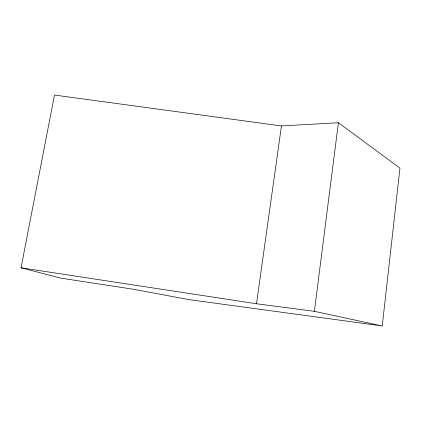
<?xml version="1.0" encoding="UTF-8"?>
<svg xmlns="http://www.w3.org/2000/svg" width="421" height="421" viewBox="0 0 421 421"><rect width="100%" height="100%" fill="white"/><g stroke="black" fill="none" stroke-linecap="round" stroke-linejoin="round"><path stroke-width="0.63" d="M382.247 325.954L399.95 168.1L338.405 122.727L281.449 125.937L54.477 95.046L21.05 267.793L60.692 278.123L132.894 289.174L189.345 299.684L382.247 325.954L314.382 311.324L256.505 303.757L21.05 267.793M314.382 311.324L338.405 122.727M256.505 303.757L281.449 125.937"/></g></svg>
